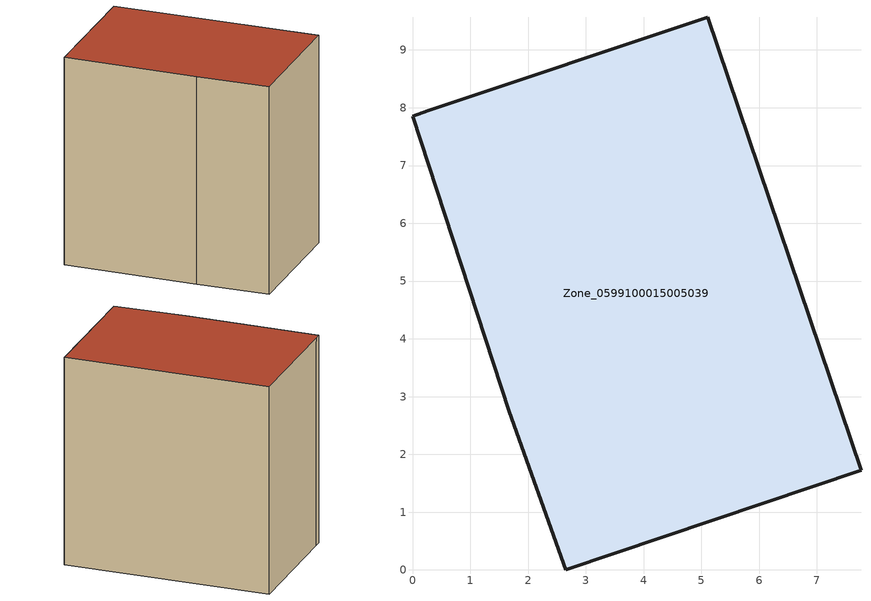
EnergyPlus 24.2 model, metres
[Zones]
Zone_0599100015005039
 floor ground (C_G): 0.26,7.95 5.11,9.57 7.76,1.72 2.65,0 1.67,2.74 0,7.85 z2.53
 wall outside (C_F): 5.11,9.57 0.26,7.95 0,7.85 1.67,2.74 2.65,0 7.76,1.72 5.11,9.57 z2.53:11.04
 roof outside (C_R): 7.76,1.72 5.11,9.57 0.26,7.95 0,7.85 1.67,2.74 2.65,0 z11.04
[BUILDING]
Pand.0599100015005039: North Axis=0; Terrain=City; Loads Convergence Tolerance Value=0.04; Temperature Convergence Tolerance Value=0.4; Solar Distribution=FullExterior; Maximum Number of Warmup Days=25; Minimum Number of Warmup Days=1
[Site:Location]
Rotterdam.The.Hague.AP_ZH_NLD Design_Conditions: Latitude=51.96; Longitude=4.45; Time Zone=1; Elevation=-4.5
[SITE:GROUNDTEMPERATURE:BUILDINGSURFACE]
18, 18, 18, 18, 18, 18, 18, 18, 18, 18, 18, 18
[MATERIAL] Thermal Absorptance=0.9; Solar Absorptance=0.7; Visible Absorptance=0.7
Name | Roughness | Thickness | Conductivity | Density | Specific Heat
G.TI.1975-1991 | MediumSmooth | 0.15 | 0.288461 | 540 | 1210
F.TI.1975-1991 | Rough | 0.3 | 0.230769 | 1920 | 840
R.TI.1975-1991 | MediumRough | 0.2 | 0.153846 | 1500 | 1000
[CONSTRUCTION]
C_G: G.TI.1975-1991
C_F: F.TI.1975-1991
C_R: R.TI.1975-1991
[ZONE]
Zone_0599100015005039: Type=1; Multiplier=1; Ceiling Height=Autocalculate; Volume=Autocalculate; Floor Area=autocalculate; Part of Total Floor Area=Yes
[ZONEINFILTRATION:DESIGNFLOWRATE]
Infil_Zone_0599100015005039: Zone or ZoneList or Space or SpaceList=Zone_0599100015005039; Schedule=AlwaysOn; Design Flow Rate Calculation Method=Flow/Area; Flow Rate per Floor Area=0.003; Constant Term Coefficient=1; Temperature Term Coefficient=0; Velocity Term Coefficient=0; Velocity Squared Term Coefficient=0
[HVACTEMPLATE:ZONE:IDEALLOADSAIRSYSTEM]
Zone_0599100015005039: Maximum Heating Supply Air Temperature=50; Minimum Cooling Supply Air Temperature=13; Maximum Heating Supply Air Humidity Ratio=0.0156; Minimum Cooling Supply Air Humidity Ratio=0.0077; Heating Limit=NoLimit; Cooling Limit=NoLimit; Dehumidification Control Type=ConstantSensibleHeatRatio; Cooling Sensible Heat Ratio=0.7; Dehumidification Setpoint=60; Humidification Control Type=None; Humidification Setpoint=30; Outdoor Air Method=None; Outdoor Air Flow Rate per Person=0.00944; Outdoor Air Flow Rate per Zone Floor Area=0; Outdoor Air Flow Rate per Zone=0; Demand Controlled Ventilation Type=None; Outdoor Air Economizer Type=NoEconomizer; Heat Recovery Type=None; Sensible Heat Recovery Effectiveness=0.7; Latent Heat Recovery Effectiveness=0.65
[ZONECONTROL:THERMOSTAT]
ThermostatControl_Zone_0599100015005039: Zone or ZoneList=Zone_0599100015005039; Control Type Schedule=DualSetpointControlType; Control 1=Thermostat_Zone_0599100015005039; Temperature Difference Between Cutout And Setpoint=0
[THERMOSTATSETPOINT:DUALSETPOINT]
Thermostat_Zone_0599100015005039: Heating Setpoint Temperature Schedule=HeatingSetpoint_Zone_0599100015005039; Cooling Setpoint Temperature Schedule=CoolingSetpoint_Zone_0599100015005039
[SCHEDULE:COMPACT]
HeatingSetpoint_Zone_0599100015005039: Through: 12/31, For: AllDays, Until: 24:00, 21
CoolingSetpoint_Zone_0599100015005039: Through: 12/31, For: AllDays, Until: 24:00, 24
DualSetpointControlType: Through: 12/31, For: AllDays, Until: 24:00, 4
AlwaysOn: Through: 12/31, For: AllDays, Until: 24:00, 1
